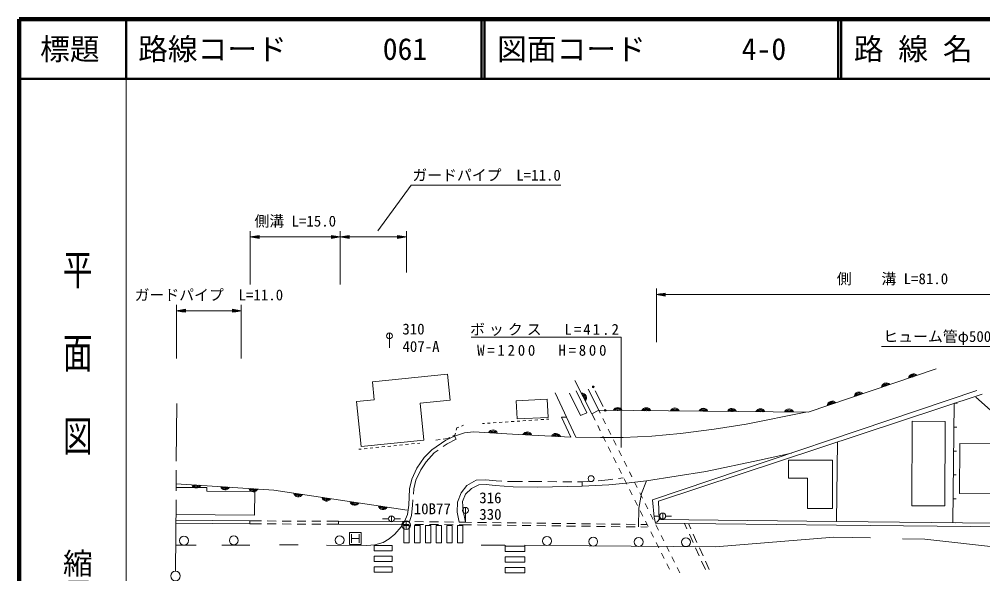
# Model space of a CAD drawing. Units: millimetres, scale not verified. Extents: x 39691 to 680000, y 20000 to 380000.
# Drawn here: x 40000 to 202068, y 286753 to 380000 of the extents above; entities that cross this region are included whole.
import ezdxf
from ezdxf.enums import TextEntityAlignment as Align

# ---------------------------------------------------------------- set-up
doc = ezdxf.new("R2010")
doc.units = ezdxf.units.MM
doc.header["$LTSCALE"] = 1000
doc.linetypes.add('CHAIN', pattern=[18.5, 12, -1.5, 3.5, -1.5])
for name, color, linetype, lineweight in [('M-BGD', 7, 'Continuous', 13), ('M-BMK', 2, 'CHAIN', 13), ('M-BMK-SRVR', 3, 'Continuous', 13), ('M-STR-HTXT', 7, 'Continuous', 13), ('M-STR-STRC', 7, 'Continuous', 13), ('M-STR-STRD', 7, 'Continuous', 13), ('M-TTL', 2, 'Continuous', 140), ('M-TTL-BAND', 7, 'Continuous', 13), ('M-TTL-LINE', 7, 'Continuous', 50)]:
    doc.layers.add(name, color=color, linetype=linetype, lineweight=lineweight)
doc.layers.add('M-TTL-TXT', color=7, linetype='Continuous')
doc.styles.add('@ＭＳ ゴシック', font='')
doc.styles.add('ＭＳ ゴシック', font='')
doc.styles.get('@ＭＳ ゴシック').set_extended_font_data('@MS Gothic')
doc.styles.get('ＭＳ ゴシック').set_extended_font_data('MS Gothic')

msp = doc.modelspace()

# ---------------------------------------------------------------- linework, layer by layer
at = {"layer": 'M-BGD'}
for p, q in [((136306, 313652), (133476, 319277)), ((135700, 317764), (137473, 314239)), ((136900, 317500), (138233, 314897)), ((197032, 295342), (197241, 315413)), ((197241, 315413), (197741, 315408)), ((197241, 315413), (197741, 315408)), ((136306, 313652), (137473, 314239)), ((136849, 312565), (136306, 313652)), ((137473, 314239), (137712, 313760)), ((138159, 312865), (138605, 311970)), ((113497, 310905), (113594, 311294)), ((113594, 311294), (113918, 311416)), ((114386, 311591), (114711, 311713)), ((117898, 312006), (118238, 312029)), ((118737, 312062), (119236, 312096)), ((119734, 312129), (120233, 312162)), ((120732, 312196), (121231, 312229)), ((121730, 312263), (122229, 312296)), ((122728, 312329), (123227, 312363)), ((123726, 312396), (124224, 312429)), ((124723, 312463), (125222, 312496)), ((125721, 312530), (126220, 312563)), ((126719, 312596), (127218, 312630)), ((127717, 312663), (128216, 312696)), ((128714, 312730), (129055, 312753)), ((137742, 310775), (137295, 311670)), ((197199, 311399), (197699, 311394)), ((112038, 309511), (112428, 309675)), ((112889, 309868), (113279, 310031)), ((113209, 309888), (113465, 309356)), ((113279, 310031), (113376, 310420)), ((138635, 308986), (138189, 309881)), ((139051, 311075), (139498, 310180)), ((97497, 308148), (108049, 309213)), ((99997, 307970), (100495, 308020)), ((100992, 308071), (101490, 308122)), ((101987, 308172), (102485, 308223)), ((102982, 308274), (103479, 308324)), ((103977, 308375), (104474, 308426)), ((104972, 308476), (105469, 308527)), ((105967, 308578), (106464, 308628)), ((106961, 308679), (107378, 308722)), ((110098, 309234), (110820, 309337)), ((111987, 308597), (111305, 308127)), ((111315, 309408), (112038, 309511)), ((113465, 309356), (111987, 308597)), ((139528, 307196), (139082, 308091)), ((139944, 309285), (140390, 308391)), ((177483, 295552), (177649, 308917)), ((97094, 307674), (97510, 307716)), ((98008, 307767), (98505, 307818)), ((99003, 307868), (99500, 307919)), ((109800, 307090), (108450, 305562)), ((110482, 307560), (109800, 307090)), ((140837, 307496), (141283, 306601)), ((197157, 307385), (197657, 307380)), ((108450, 305562), (107573, 304198)), ((140421, 305407), (139975, 306302)), ((141729, 305706), (142176, 304811)), ((176792, 305857), (176792, 297698)), ((107573, 304198), (106716, 302473)), ((141315, 303617), (140868, 304512)), ((142622, 303916), (143068, 303021)), ((197115, 303370), (197615, 303365)), ((106716, 302473), (106380, 301050)), ((114334, 300382), (115303, 301613)), ((115303, 301613), (116874, 302503)), ((116874, 302503), (118445, 302529)), ((118445, 302529), (120200, 302372)), ((120200, 302372), (121154, 302329)), ((122153, 302284), (123107, 302241)), ((123107, 302241), (124637, 302251)), ((125637, 302257), (127167, 302267)), ((127167, 302267), (127925, 302259)), ((128925, 302249), (130425, 302233)), ((131425, 302223), (132925, 302207)), ((133925, 302197), (134683, 302189)), ((134683, 302189), (136365, 302320)), ((134713, 301464), (134683, 302189)), ((137362, 302398), (139044, 302529)), ((139044, 302529), (139819, 302633)), ((140810, 302766), (141584, 302870)), ((142208, 301828), (141761, 302723)), ((143515, 302127), (143961, 301232)), ((106380, 301050), (106308, 300156)), ((113731, 298784), (114334, 300382)), ((143101, 300038), (142654, 300933)), ((144407, 300337), (144854, 299442)), ((214510, 300177), (198182, 300244)), ((106154, 298266), (105996, 296557)), ((106227, 299159), (106154, 298266)), ((113653, 297108), (113731, 298784)), ((143994, 298249), (143547, 299144)), ((145300, 298547), (145746, 297652)), ((197074, 299356), (197573, 299351)), ((66351, 296709), (79572, 296609)), ((113993, 295422), (113653, 297108)), ((144887, 296459), (144441, 297354)), ((146193, 296757), (146639, 295862)), ((148230, 296957), (148230, 295957)), ((172593, 297698), (176792, 297698)), ((66341, 295250), (78757, 295132)), ((66346, 295750), (78762, 295632)), ((78762, 295632), (78757, 295132)), ((80721, 295126), (78757, 295132)), ((78762, 295632), (80724, 295626)), ((83221, 295119), (81721, 295123)), ((81724, 295623), (83224, 295619)), ((85721, 295111), (84221, 295116)), ((84224, 295616), (85724, 295611)), ((88221, 295104), (86721, 295108)), ((86724, 295608), (88224, 295604)), ((90721, 295097), (89221, 295101)), ((89224, 295601), (90724, 295597)), ((93685, 295088), (91721, 295094)), ((91724, 295594), (93687, 295588)), ((93687, 295588), (93685, 295088)), ((93685, 295088), (104487, 295040)), ((93687, 295588), (104489, 295540)), ((102112, 295998), (101112, 296005)), ((102612, 296495), (102612, 295495)), ((103112, 296000), (104112, 296010)), ((104483, 295040), (105516, 295035)), ((104489, 295540), (105521, 295527)), ((105996, 296557), (105631, 295526)), ((106515, 295031), (108015, 295024)), ((106521, 295515), (108021, 295496)), ((109015, 295019), (110515, 295012)), ((109021, 295484), (110521, 295465)), ((111515, 295008), (113015, 295001)), ((111521, 295453), (113021, 295434)), ((114015, 294996), (115048, 294991)), ((114021, 295422), (115053, 295409)), ((115048, 294991), (116079, 294979)), ((115053, 295409), (116084, 295396)), ((117079, 294966), (118579, 294947)), ((117084, 295384), (118584, 295365)), ((119584, 295353), (121084, 295334)), ((122084, 295321), (123584, 295303)), ((124584, 295290), (126084, 295271)), ((127084, 295259), (128583, 295240)), ((129583, 295228), (131083, 295209)), ((132083, 295196), (133583, 295177)), ((134583, 295165), (136083, 295146)), ((137083, 295134), (138583, 295115)), ((139583, 295102), (141082, 295084)), ((142082, 295071), (143582, 295052)), ((144582, 295040), (145614, 295027)), ((145780, 294670), (145334, 295565)), ((147730, 296452), (146730, 296442)), ((147046, 295257), (177476, 294934)), ((147085, 294968), (147532, 294073)), ((147887, 296094), (147201, 295366)), ((148730, 296446), (149730, 296425)), ((152313, 294306), (151906, 295205)), ((152956, 294306), (152552, 295198)), ((197032, 295342), (197532, 295336)), ((104709, 294876), (105609, 294876)), ((104709, 294876), (104709, 291962)), ((105609, 294876), (105609, 291962)), ((106509, 294876), (107409, 294876)), ((106509, 294876), (106509, 291962)), ((107409, 294876), (107409, 291962)), ((108309, 294876), (109209, 294876)), ((108309, 294876), (108309, 291962)), ((109209, 294876), (109209, 291962)), ((110109, 294876), (111009, 294876)), ((110109, 294876), (110109, 291962)), ((111009, 294876), (111009, 291962)), ((111909, 294876), (112809, 294876)), ((111909, 294876), (111909, 291962)), ((112809, 294876), (112809, 291962)), ((113709, 294876), (114609, 294876)), ((113709, 294876), (113709, 291962)), ((114609, 294876), (114609, 291962)), ((119579, 294935), (121079, 294916)), ((122079, 294903), (123579, 294885)), ((124578, 294872), (126078, 294853)), ((127078, 294841), (128578, 294822)), ((129578, 294810), (131078, 294791)), ((132078, 294778), (133578, 294760)), ((134578, 294747), (136078, 294728)), ((137077, 294716), (138577, 294697)), ((139577, 294684), (141077, 294666)), ((142077, 294653), (143577, 294634)), ((144577, 294622), (145608, 294609)), ((146673, 292880), (146227, 293775)), ((153345, 292029), (152726, 293396)), ((153987, 292029), (153369, 293395)), ((177476, 294934), (214588, 294535)), ((104709, 291962), (105609, 291962)), ((106509, 291962), (107409, 291962)), ((108309, 291962), (109209, 291962)), ((110109, 291962), (111009, 291962)), ((111909, 291962), (112809, 291962)), ((113709, 291962), (114609, 291962)), ((147567, 291091), (147120, 291986)), ((147978, 293178), (148425, 292283)), ((99691, 291493), (99691, 290593)), ((102718, 291493), (99691, 291493)), ((102718, 290593), (99691, 290593)), ((102718, 291493), (102718, 290593)), ((121722, 291539), (121724, 290489)), ((121722, 291389), (125018, 291393)), ((121724, 290489), (125019, 290493)), ((125018, 291544), (125019, 290493)), ((148460, 289301), (148013, 290196)), ((148871, 291388), (149317, 290493)), ((154376, 289752), (153757, 291118)), ((155019, 289752), (154400, 291118)), ((99691, 289693), (99691, 288793)), ((102718, 289693), (99691, 289693)), ((102718, 288793), (99691, 288793)), ((102718, 289693), (102718, 288793)), ((121725, 289589), (125020, 289593)), ((121725, 289589), (121726, 288689)), ((121726, 288689), (125022, 288693)), ((125020, 289593), (125022, 288693)), ((149764, 289598), (150210, 288704)), ((155408, 287474), (154789, 288841)), ((156050, 287474), (155431, 288841)), ((99691, 287893), (99691, 286993)), ((102718, 287893), (99691, 287893)), ((102718, 286993), (99691, 286993)), ((102718, 287893), (102718, 286993)), ((121727, 287789), (125023, 287793)), ((121727, 287789), (121729, 286889)), ((121729, 286889), (125024, 286893)), ((125023, 287793), (125024, 286893)), ((149353, 287512), (148906, 288407)), ((150656, 287809), (151103, 286914))]:
    msp.add_line(p, q, dxfattribs=at)
for points in [[(194227, 321189), (172679, 313940), (137473, 314239)], [(97497, 308148), (96733, 315721), (99724, 316022), (99420, 319042), (112032, 320314), (112472, 315947), (107422, 315438), (108049, 309213)], [(130135, 317199), (133616, 309728), (137784, 309661), (141575, 309661), (146408, 309872), (151241, 310315), (156916, 311069), (162281, 311923), (172311, 313943)], [(132577, 317129), (134428, 313357), (135493, 313794), (133695, 317530)], [(147046, 295257), (146778, 296254), (146534, 299180), (201093, 317576)], [(201950, 316975), (147554, 298938), (147654, 295868), (177483, 295552), (214595, 295153)], [(214210, 294499), (215540, 296280), (218260, 301068), (200909, 316469)], [(132796, 309717), (131199, 313086), (132051, 313086)], [(132796, 309717), (122952, 310249), (116401, 310615), (114871, 310448), (113209, 309888)], [(198182, 300244), (198217, 308635), (209340, 308590)], [(142074, 301985), (145499, 302401), (155508, 303964), (164520, 305826), (169876, 307050)], [(176792, 305857), (169420, 305857), (169420, 302826), (172593, 302826), (172593, 297698)], [(66386, 301898), (82794, 300800), (105230, 297419)], [(145499, 302401), (144667, 300223), (144202, 297762), (144166, 294627)], [(79572, 296609), (79603, 300597), (71541, 300659), (71546, 301231), (66382, 301270)]]:
    msp.add_lwpolyline(points, dxfattribs=at)
for points in [[(123739, 312784), (128960, 313044), (128807, 316114), (123586, 315854)], [(195770, 312378), (195673, 298145), (190119, 298183), (190216, 312416)]]:
    msp.add_lwpolyline(points, close=True, dxfattribs=at)
for centre, radius in [((136558, 318167), 150), ((136558, 318167), 120), ((136558, 318167), 100), ((138575, 314230), 150), ((138575, 314230), 120), ((138575, 314230), 100), ((136186, 302742), 500), ((148230, 296457), 500), ((102612, 295995), 500), ((67707, 292322), 750), ((76087, 292355), 750), ((93878, 292388), 750), ((128762, 292255), 750), ((136544, 292155), 750), ((144192, 292089), 750), ((152140, 292055), 750)]:
    msp.add_circle(centre, radius, dxfattribs=at)
for centre, radius, start, end in [((190377, 319564), 812, 41.21382, 175.97409), ((190377, 319564), 650, 47.32961, 169.8583), ((190377, 319564), 488, 58.4623, 158.72561), ((190377, 319564), 325, 92.65159, 124.53632), ((185827, 318034), 812, 41.21382, 175.97409), ((185827, 318034), 650, 47.32961, 169.8583), ((185827, 318034), 488, 58.4623, 158.72561), ((185827, 318034), 325, 92.65159, 124.53632), ((134612, 316324), 812, 319.32888, 94.08915), ((134612, 316324), 650, 325.44466, 87.97336), ((134612, 316324), 488, 336.57735, 76.84067), ((134612, 316324), 325, 10.76664, 42.65138), ((181278, 316503), 812, 41.21382, 175.97409), ((181278, 316503), 650, 47.32961, 169.8583), ((181278, 316503), 488, 58.4623, 158.72561), ((181278, 316503), 325, 92.65159, 124.53632), ((140674, 313900), 812, 22.13279, 156.89306), ((140674, 313900), 650, 28.24858, 150.77727), ((145474, 313859), 812, 22.13279, 156.89306), ((145474, 313859), 650, 28.24858, 150.77727), ((150273, 313818), 812, 22.13279, 156.89306), ((150273, 313818), 650, 28.24858, 150.77727), ((155073, 313777), 812, 22.13279, 156.89306), ((155073, 313777), 650, 28.24858, 150.77727), ((159873, 313736), 812, 22.13279, 156.89306), ((164673, 313696), 812, 22.13279, 156.89306), ((169473, 313655), 812, 22.13279, 156.89306), ((176728, 314973), 812, 41.21382, 175.97409), ((176728, 314973), 650, 47.32961, 169.8583), ((176728, 314973), 488, 58.4623, 158.72561), ((176728, 314973), 325, 92.65159, 124.53632), ((140674, 313900), 488, 39.38127, 139.64458), ((140674, 313900), 325, 73.57056, 105.45529), ((145474, 313859), 488, 39.38127, 139.64458), ((145474, 313859), 325, 73.57056, 105.45529), ((150273, 313818), 488, 39.38127, 139.64458), ((150273, 313818), 325, 73.57056, 105.45529), ((155073, 313777), 488, 39.38127, 139.64458), ((155073, 313777), 325, 73.57056, 105.45529), ((159873, 313736), 650, 28.24858, 150.77727), ((159873, 313736), 488, 39.38127, 139.64458), ((159873, 313736), 325, 73.57056, 105.45529), ((164673, 313696), 650, 28.24858, 150.77727), ((164673, 313696), 488, 39.38127, 139.64458), ((164673, 313696), 325, 73.57056, 105.45529), ((169473, 313655), 650, 28.24858, 150.77727), ((169473, 313655), 488, 39.38127, 139.64458), ((169473, 313655), 325, 73.57056, 105.45529), ((119659, 310120), 812, 19.42393, 154.1842), ((119659, 310120), 650, 25.53972, 148.06841), ((119659, 310120), 488, 36.6724, 136.93572), ((119659, 310120), 325, 70.86169, 102.74643), ((125461, 309800), 812, 19.52581, 154.28608), ((125461, 309800), 650, 25.6416, 148.17029), ((125461, 309800), 488, 36.77428, 137.0376), ((125461, 309800), 325, 70.96357, 102.84831), ((130254, 309541), 812, 19.52581, 154.28608), ((130254, 309541), 650, 25.6416, 148.17029), ((130254, 309541), 488, 36.77428, 137.0376), ((130254, 309541), 325, 70.96357, 102.84831), ((69822, 301981), 812, 198.79199, 333.55226), ((69822, 301981), 650, 204.90778, 327.43647), ((69822, 301981), 488, 216.04047, 316.30378), ((69822, 301981), 325, 250.22976, 282.11449), ((74611, 301661), 812, 198.79199, 333.55226), ((74611, 301661), 650, 204.90778, 327.43647), ((74611, 301661), 488, 216.04047, 316.30378), ((74611, 301661), 325, 250.22976, 282.11449), ((79400, 301340), 812, 198.79199, 333.55226), ((79400, 301340), 650, 204.90778, 327.43647), ((79400, 301340), 488, 216.04047, 316.30378), ((79400, 301340), 325, 250.22976, 282.11449), ((86939, 300491), 812, 194.05034, 328.81061), ((86939, 300491), 650, 200.16613, 322.69483), ((86939, 300491), 488, 211.29882, 311.56214), ((86939, 300491), 325, 245.48811, 277.37285), ((91685, 299776), 812, 194.05034, 328.81061), ((91685, 299776), 650, 200.16613, 322.69483), ((91685, 299776), 488, 211.29882, 311.56214), ((91685, 299776), 325, 245.48811, 277.37285), ((96432, 299061), 812, 194.05034, 328.81061), ((96432, 299061), 650, 200.16613, 322.69483), ((96432, 299061), 488, 211.29882, 311.56214), ((96432, 299061), 325, 245.48811, 277.37285), ((101178, 298346), 812, 194.05034, 328.81061), ((101178, 298346), 650, 200.16613, 322.69483), ((101178, 298346), 488, 211.29882, 311.56214), ((101178, 298346), 325, 245.48811, 277.37285)]:
    msp.add_arc(centre, radius, start, end, dxfattribs=at)
at = {"layer": 'M-BMK'}
msp.add_line((66286, 287175), (66477, 315385), dxfattribs=at)
at = {"layer": 'M-BMK-SRVR'}
for p, q in [((105082, 295671), (105082, 294171)), ((105832, 294921), (104332, 294921))]:
    msp.add_line(p, q, dxfattribs=at)
for centre, radius in [((105082, 294921), 750), ((66281, 286375), 800)]:
    msp.add_circle(centre, radius, dxfattribs=at)
at = {"layer": 'M-STR-HTXT'}
for p, q in [((100310, 344439), (105907, 352117)), ((105907, 352117), (131107, 352117)), ((78854, 335389), (78854, 344389)), ((78854, 343389), (80354, 343639)), ((80054, 343589), (80354, 343589)), ((80354, 343139), (80354, 343639)), ((93995, 343389), (92495, 343639)), ((92495, 343639), (92495, 343139)), ((92795, 343589), (92495, 343589)), ((93995, 335389), (93995, 344389)), ((93995, 337389), (93995, 344389)), ((93995, 343389), (95495, 343639)), ((95195, 343589), (95495, 343589)), ((95495, 343139), (95495, 343639)), ((105118, 343389), (103618, 343639)), ((103618, 343639), (103618, 343139)), ((103918, 343589), (103618, 343589)), ((105118, 337389), (105118, 344389)), ((78854, 343389), (80354, 343139)), ((78854, 343389), (80354, 343389)), ((80354, 343439), (79154, 343439)), ((80354, 343339), (79154, 343339)), ((79454, 343489), (80354, 343489)), ((79454, 343289), (80354, 343289)), ((80354, 343539), (79754, 343539)), ((80354, 343239), (79754, 343239)), ((80054, 343189), (80354, 343189)), ((80354, 343389), (92495, 343389)), ((92495, 343539), (93095, 343539)), ((93395, 343489), (92495, 343489)), ((92495, 343439), (93695, 343439)), ((93995, 343389), (92495, 343139)), ((93995, 343389), (92495, 343389)), ((92495, 343339), (93695, 343339)), ((93395, 343289), (92495, 343289)), ((92495, 343239), (93095, 343239)), ((92795, 343189), (92495, 343189)), ((93995, 343389), (95495, 343139)), ((93995, 343389), (95495, 343389)), ((95495, 343439), (94295, 343439)), ((95495, 343339), (94295, 343339)), ((94595, 343489), (95495, 343489)), ((94595, 343289), (95495, 343289)), ((95495, 343539), (94895, 343539)), ((95495, 343239), (94895, 343239)), ((95195, 343189), (95495, 343189)), ((95495, 343389), (103618, 343389)), ((103618, 343539), (104218, 343539)), ((104518, 343489), (103618, 343489)), ((103618, 343439), (104818, 343439)), ((105118, 343389), (103618, 343139)), ((105118, 343389), (103618, 343389)), ((103618, 343339), (104818, 343339)), ((104518, 343289), (103618, 343289)), ((103618, 343239), (104218, 343239)), ((103918, 343189), (103618, 343189)), ((147168, 325701), (147168, 334701)), ((147168, 333701), (148668, 333951)), ((148368, 333901), (148668, 333901)), ((148668, 333451), (148668, 333951)), ((147168, 333701), (148668, 333451)), ((147168, 333701), (148668, 333701)), ((148668, 333751), (147468, 333751)), ((148668, 333651), (147468, 333651)), ((147768, 333801), (148668, 333801)), ((147768, 333601), (148668, 333601)), ((148668, 333851), (148068, 333851)), ((148668, 333551), (148068, 333551)), ((148368, 333501), (148668, 333501)), ((148668, 333701), (225104, 333701)), ((66440, 322975), (66440, 331975)), ((66440, 330975), (67940, 331225)), ((66440, 330975), (67940, 330725)), ((66440, 330975), (67940, 330975)), ((67940, 331025), (66740, 331025)), ((67940, 330925), (66740, 330925)), ((67040, 331075), (67940, 331075)), ((67040, 330875), (67940, 330875)), ((67940, 331125), (67340, 331125)), ((67940, 330825), (67340, 330825)), ((67640, 331175), (67940, 331175)), ((67640, 330775), (67940, 330775)), ((67940, 330725), (67940, 331225)), ((67940, 330975), (75847, 330975)), ((77347, 330975), (75847, 331225)), ((75847, 331225), (75847, 330725)), ((76147, 331175), (75847, 331175)), ((75847, 331125), (76447, 331125)), ((76747, 331075), (75847, 331075)), ((75847, 331025), (77047, 331025)), ((77347, 330975), (75847, 330725)), ((77347, 330975), (75847, 330975)), ((75847, 330925), (77047, 330925)), ((76747, 330875), (75847, 330875)), ((75847, 330825), (76447, 330825)), ((76147, 330775), (75847, 330775)), ((77347, 322975), (77347, 331975)), ((141221, 326545), (116021, 326545)), ((141221, 307960), (141221, 326545)), ((216486, 324993), (185036, 324993))]:
    msp.add_line(p, q, dxfattribs=at)
at = {"layer": 'M-STR-STRC'}
for p, q in [((102273, 327259), (102273, 324759)), ((115053, 297909), (115053, 295409)), ((95526, 291680), (95526, 293680)), ((95526, 293680), (97526, 293680)), ((95901, 293430), (95901, 291930)), ((97151, 293430), (97151, 291930)), ((97526, 293680), (97526, 291680)), ((95901, 292680), (97151, 292680)), ((97526, 291680), (95526, 291680))]:
    msp.add_line(p, q, dxfattribs=at)
for centre in [(102273, 326759), (115053, 297409)]:
    msp.add_circle(centre, 500, dxfattribs=at)
at = {"layer": 'M-STR-STRD'}
for p, q in [((66316, 291548), (69733, 291531)), ((74059, 291531), (78758, 291545)), ((83748, 291621), (86913, 291607)), ((117678, 291544), (121690, 291544))]:
    msp.add_line(p, q, dxfattribs=at)
for points in [[(104797, 295536), (105290, 296727), (105523, 298286), (105651, 301055), (106055, 302656), (106883, 304528), (108095, 306287), (109405, 307607), (111731, 309218), (113209, 309888)], [(115053, 295409), (114672, 297307), (114583, 298881), (115049, 300145), (116046, 301098), (117288, 301675), (118529, 301786), (120059, 301608), (123074, 301364), (127153, 301320), (134713, 301464), (139169, 301730), (142074, 301985)], [(91695, 291559), (98454, 291518), (99809, 291628), (101216, 291991), (102250, 292627), (103152, 293380), (104231, 294629), (104797, 295536)], [(125018, 291544), (135871, 291419), (157112, 291264), (177015, 292896), (183173, 292803)], [(188584, 292632), (192316, 292539), (205875, 291077)]]:
    msp.add_lwpolyline(points, dxfattribs=at)
at = {"layer": 'M-TTL'}
for p, q in [((40000, 380000), (40000, 20000)), ((680000, 380000), (40000, 380000))]:
    msp.add_line(p, q, dxfattribs=at)
at = {"layer": 'M-TTL-BAND'}
msp.add_line((58000, 370000), (58000, 20000), dxfattribs=at)
at = {"layer": 'M-TTL-LINE'}
for p, q in [((58000, 380000), (58000, 370000)), ((117750, 380000), (117750, 370000)), ((118250, 380000), (118250, 370000)), ((177750, 380000), (177750, 370000)), ((178250, 380000), (178250, 370000)), ((40000, 370000), (680000, 370000))]:
    msp.add_line(p, q, dxfattribs=at)

# ---------------------------------------------------------------- texts
at = {"layer": 'M-BMK-SRVR', "style": 'ＭＳ ゴシック'}
msp.add_text('10B77', height=1833, dxfattribs=at).set_placement((106361, 296206), align=Align.BOTTOM_LEFT)
at = {"layer": 'M-STR-HTXT', "style": 'ＭＳ ゴシック'}
for s, p in [('ガードパイプ  L=11.0', (118607, 352317)), ('側溝 L=15.0', (86425, 344589)), ('側\u3000\u3000溝 L=81.0', (186886, 334901)), ('ガードパイプ  L=11.0', (71894, 332175)), ('ヒューム管φ500\u3000\u3000L=21.0', (200661, 325193))]:
    msp.add_text(s, height=1833, dxfattribs=at).set_placement(p, align=Align.BOTTOM_CENTER)
at = {"layer": 'M-STR-HTXT', "char_height": 1833, "attachment_point": 8, "style": 'ＭＳ ゴシック'}
for s, insert in [('\\T1.27;ボックス\u3000L=41.2', (128521, 326745)), ('\\T1.37;W=1200\u3000H=800', (128125, 323387))]:
    msp.add_mtext(s, dxfattribs=dict(at, insert=insert))
at = {"layer": 'M-STR-STRC', "style": 'ＭＳ ゴシック'}
for s, p in [('310', (104442, 327905)), ('407-A', (104463, 324970)), ('316', (117383, 299527)), ('330', (117383, 296747))]:
    msp.add_text(s, height=1833, dxfattribs=at).set_placement(p, align=Align.MIDDLE_LEFT)
at = {"layer": 'M-TTL-BAND', "style": '@ＭＳ ゴシック', "width": 1.4}
msp.add_text('平  面  図', height=3666, rotation=270, dxfattribs=at).set_placement((49777, 306475), align=Align.MIDDLE_RIGHT)
at = {"layer": 'M-TTL-BAND', "style": '@ＭＳ ゴシック'}
msp.add_text('縮尺千分の一', height=3666, rotation=270, dxfattribs=at).set_placement((49777, 261030), align=Align.MIDDLE_RIGHT)
at = {"layer": 'M-TTL-TXT', "style": 'ＭＳ ゴシック'}
msp.add_text('標題', height=3666, dxfattribs=at).set_placement((48500, 375000), align=Align.MIDDLE_CENTER)
for s, p in [('路線コード', (60000, 375000)), ('061', (101142, 375000)), ('図面コード', (120380, 375000)), ('4-0', (161521, 375000)), ('路 線 名', (180380, 375000))]:
    msp.add_text(s, height=3666, dxfattribs=at).set_placement(p, align=Align.MIDDLE_LEFT)

doc.saveas('drawing.dxf')
